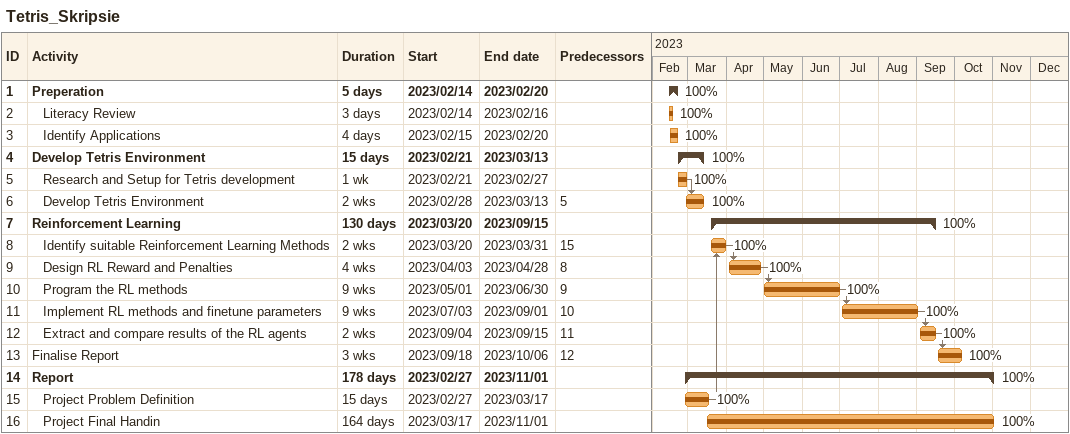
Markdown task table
Tetris_Skripsie

| ID | Level | Task | Duration | Start | Finish | Predecessors | % complete |
|---|---|---|---|---|---|---|---|
| 1 | 1 | **Preperation** | 5d | 2023-02-14 | 2023-02-20 |  | 100 |
| 2 | 2 | Literacy Review | 3d | 2023-02-14 | 2023-02-16 |  | 100 |
| 3 | 2 | Identify Applications | 4d | 2023-02-15 | 2023-02-20 |  | 100 |
| 4 | 1 | **Develop Tetris Environment** | 15d | 2023-02-21 | 2023-03-13 |  | 100 |
| 5 | 2 | Research and Setup for Tetris development | 1w | 2023-02-21 | 2023-02-27 |  | 100 |
| 6 | 2 | Develop Tetris Environment | 2w | 2023-02-28 | 2023-03-13 | 5 | 100 |
| 7 | 1 | **Reinforcement Learning** | 130d | 2023-03-20 | 2023-09-15 |  | 100 |
| 8 | 2 | Identify suitable Reinforcement Learning Methods | 2w | 2023-03-20 | 2023-03-31 | 15 | 100 |
| 9 | 2 | Design RL Reward and Penalties | 4w | 2023-04-03 | 2023-04-28 | 8 | 100 |
| 10 | 2 | Program the RL methods | 9w | 2023-05-01 | 2023-06-30 | 9 | 100 |
| 11 | 2 | Implement RL methods and finetune parameters | 9w | 2023-07-03 | 2023-09-01 | 10 | 100 |
| 12 | 2 | Extract and compare results of the RL agents | 2w | 2023-09-04 | 2023-09-15 | 11 | 100 |
| 13 | 1 | Finalise Report | 3w | 2023-09-18 | 2023-10-06 | 12 | 100 |
| 14 | 1 | **Report** | 178d | 2023-02-27 | 2023-11-01 |  | 100 |
| 15 | 2 | Project Problem Definition | 15d | 2023-02-27 | 2023-03-17 |  | 100 |
| 16 | 2 | Project Final Handin | 164d | 2023-03-17 | 2023-11-01 |  | 100 |
